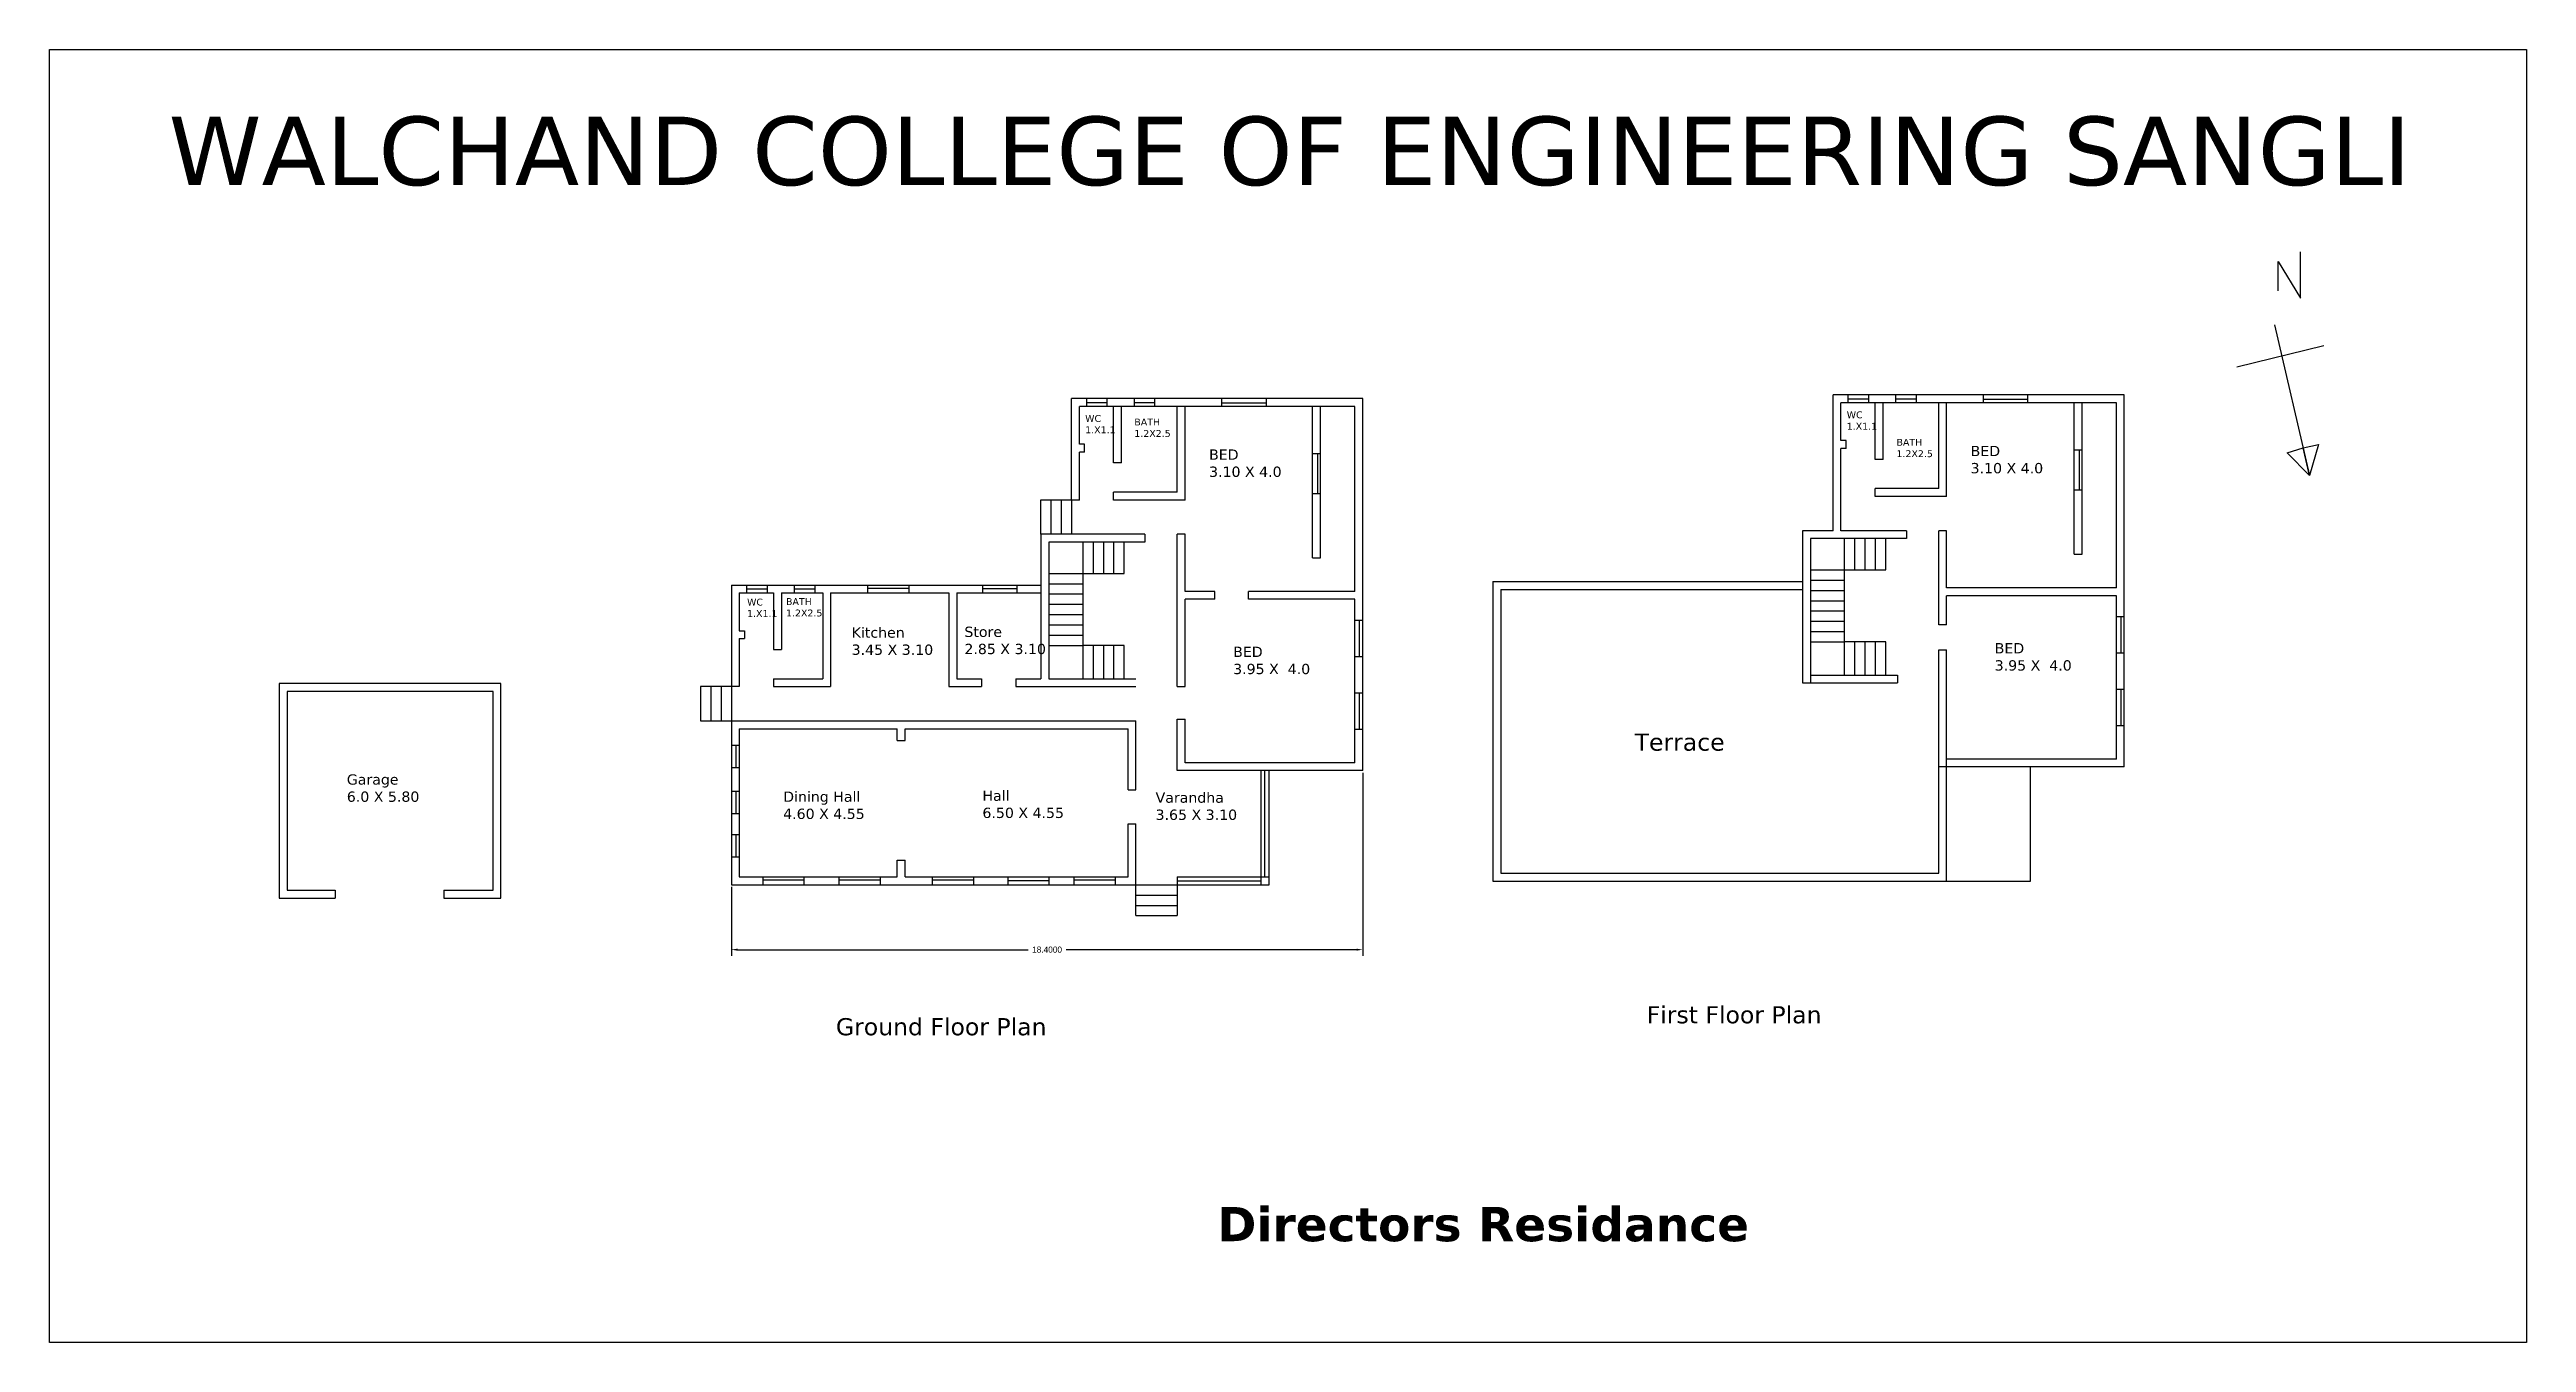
# Model space of a CAD drawing. Header units: inches. Extents: x 17.5 to 89.7, y 16.6 to 54.3.
import ezdxf

# ---------------------------------------------------------------- set-up
doc = ezdxf.new("R2010")
doc.units = ezdxf.units.IN
doc.header["$MEASUREMENT"] = 0
doc.dimstyles.get("Standard").update_dxf_attribs({"dimtxt": 0.18, "dimasz": 0.18, "dimexe": 0.18, "dimexo": 0.0625, "dimgap": 0.09, "dimtad": 0, "dimtih": 1, "dimtoh": 1, "dimdec": 4, "dimzin": 0, "dimdsep": 46, "dimtxsty": 'Standard', "dimcen": 0.09, "dimadec": 0, "dimazin": 0, "dimtfac": 1, "dimtdec": 4, "dimtofl": 0, "dimtmove": 0, "dimatfit": 3, "dimfxl": 1, "dimtolj": 1, "dimtzin": 0, "dimarcsym": 0})

# ---------------------------------------------------------------- blocks, each defined once
blk = doc.blocks.new('*D2')
at = {"color": 0, "lineweight": -2}
for p, q in [((55.745, 33.166), (55.745, 27.826)), ((37.345, 29.836), (37.345, 27.826)), ((37.525, 28.006), (45.99, 28.006)), ((55.565, 28.006), (47.1, 28.006))]:
    blk.add_line(p, q, dxfattribs=at)
at = {"color": 0}
for points in [[(37.525, 28.036), (37.525, 27.976), (37.345, 28.006)], [(55.565, 28.036), (55.565, 27.976), (55.745, 28.006)]]:
    blk.add_solid(points, dxfattribs=at)
at = {"layer": 'Defpoints', "color": 0}
for p in [(55.745, 33.228), (37.345, 29.898), (55.745, 28.006)]:
    blk.add_point(p, dxfattribs=at)
at = {"color": 0, "insert": (46.545, 28.006), "char_height": 0.18, "attachment_point": 5}
blk.add_mtext('\\A1;18.4000', dxfattribs=at)

msp = doc.modelspace()

# ---------------------------------------------------------------- linework, layer by layer
for p, q in [((82.42142, 47.22248), (82.42142, 48.078)), ((82.42142, 48.078), (83.07726, 47.00406)), ((83.07726, 47.00406), (83.07726, 48.35103)), ((83.07726, 47.00406), (83.07726, 47.00406)), ((83.07726, 47.00406), (83.07726, 47.00406)), ((82.32164, 46.22507), (83.34124, 41.82839)), ((81.22026, 44.99726), (83.75677, 45.6208)), ((55.7453, 44.07806), (47.25575, 44.07806)), ((47.25575, 41.11806), (47.25575, 44.07806)), ((47.69004, 44.07806), (47.69004, 43.84806)), ((48.29004, 44.07806), (48.29004, 43.84806)), ((49.07999, 44.07806), (49.07999, 43.84806)), ((49.67999, 44.07806), (49.67999, 43.84806)), ((51.63163, 44.07806), (51.63163, 43.84806)), ((52.92698, 44.07806), (52.92698, 43.84806)), ((55.7453, 33.22806), (55.7453, 44.07806)), ((77.94122, 44.18283), (69.45167, 44.18283)), ((69.45167, 40.22283), (69.45167, 44.18283)), ((69.88596, 44.18283), (69.88596, 43.95283)), ((69.88596, 44.06652), (70.48596, 44.06652)), ((70.48596, 44.18283), (70.48596, 43.95283)), ((71.2759, 44.18283), (71.2759, 43.95283)), ((71.2759, 44.06652), (71.8759, 44.06652)), ((71.8759, 44.18283), (71.8759, 43.95283)), ((73.82754, 44.18283), (73.82754, 43.95283)), ((73.82754, 44.06171), (75.1229, 44.06171)), ((75.1229, 44.18283), (75.1229, 43.95283)), ((77.94122, 33.33283), (77.94122, 44.18283)), ((55.5153, 43.84806), (47.48575, 43.84806)), ((47.48575, 42.74806), (47.48575, 43.84806)), ((47.69004, 43.96174), (48.29004, 43.96174)), ((48.48575, 42.19806), (48.48575, 43.84806)), ((48.71575, 42.19806), (48.71575, 43.84806)), ((49.07999, 43.96174), (49.67999, 43.96174)), ((50.3353, 41.34806), (50.3353, 43.84806)), ((50.5653, 41.11806), (50.5653, 43.84806)), ((51.63163, 43.95693), (52.92698, 43.95693)), ((54.2853, 39.43652), (54.2853, 43.84806)), ((54.5153, 39.43652), (54.5153, 43.84806)), ((55.5153, 38.45352), (55.5153, 43.84806)), ((77.71122, 43.95283), (69.68167, 43.95283)), ((69.68167, 42.85283), (69.68167, 43.95283)), ((70.68167, 42.30283), (70.68167, 43.95283)), ((70.91167, 42.30283), (70.91167, 43.95283)), ((72.53122, 41.45283), (72.53122, 43.95283)), ((72.76122, 41.22283), (72.76122, 43.95283)), ((76.48122, 39.5413), (76.48122, 43.95283)), ((76.71122, 39.5413), (76.71122, 43.95283)), ((77.71122, 38.5583), (77.71122, 43.95283)), ((47.63575, 42.74806), (47.48575, 42.74806)), ((47.63575, 42.51806), (47.63575, 42.74806)), ((69.83167, 42.85283), (69.68167, 42.85283)), ((69.83167, 42.62283), (69.68167, 42.62283)), ((69.68167, 40.22283), (69.68167, 42.62283)), ((69.83167, 42.62283), (69.83167, 42.85283)), ((82.69032, 42.49398), (83.15225, 42.64338)), ((83.15225, 42.64338), (83.59666, 42.73978)), ((83.34124, 41.82839), (83.15225, 42.64338)), ((83.59666, 42.73978), (83.34124, 41.82839)), ((47.63575, 42.51806), (47.48575, 42.51806)), ((47.48575, 41.11806), (47.48575, 42.51806)), ((48.71575, 42.19806), (48.48575, 42.19806)), ((54.2853, 42.47526), (54.5153, 42.47526)), ((54.42605, 42.47526), (54.42605, 41.30861)), ((70.91167, 42.30283), (70.68167, 42.30283)), ((76.48122, 42.58004), (76.71122, 42.58004)), ((76.62196, 42.58004), (76.62196, 41.41339)), ((83.34124, 41.82839), (82.69032, 42.49398)), ((50.3353, 41.34806), (48.48575, 41.34806)), ((48.48575, 41.11806), (48.48575, 41.34806)), ((54.2853, 41.30861), (54.5153, 41.30861)), ((72.53122, 41.45283), (70.68167, 41.45283)), ((70.68167, 41.22283), (70.68167, 41.45283)), ((72.76122, 41.22283), (70.68167, 41.22283)), ((76.48122, 41.41339), (76.71122, 41.41339)), ((47.25575, 41.11806), (46.35575, 41.11806)), ((46.35575, 41.11806), (46.35575, 40.11806)), ((46.65575, 41.11806), (46.65575, 40.11806)), ((46.95575, 41.11806), (46.95575, 40.11806)), ((47.48575, 41.11806), (47.25575, 41.11806)), ((47.25575, 41.11806), (47.25575, 40.11806)), ((50.5653, 41.11806), (48.48575, 41.11806)), ((49.39719, 40.11806), (46.35575, 40.11806)), ((46.3653, 40.11806), (46.3653, 35.90806)), ((46.5953, 39.88806), (46.5953, 35.90806)), ((49.39719, 39.88806), (46.5953, 39.88806)), ((47.5953, 35.90806), (47.5953, 39.88806)), ((47.8953, 38.97806), (47.8953, 39.88806)), ((48.1953, 38.97806), (48.1953, 39.88806)), ((48.4953, 38.97806), (48.4953, 39.88806)), ((48.7953, 38.97806), (48.7953, 39.88806)), ((49.39719, 40.11806), (49.39719, 39.88806)), ((50.3353, 35.67929), (50.3353, 40.11806)), ((50.5653, 40.11806), (50.3353, 40.11806)), ((50.5653, 38.45352), (50.5653, 40.11806)), ((68.56122, 40.22283), (68.56122, 35.78283)), ((69.45167, 40.22283), (68.56122, 40.22283)), ((68.79122, 39.99283), (68.79122, 35.78283)), ((71.59311, 39.99283), (68.79122, 39.99283)), ((71.59311, 40.22283), (69.68167, 40.22283)), ((69.79122, 36.01283), (69.79122, 39.99283)), ((70.09122, 39.08283), (70.09122, 39.99283)), ((70.39122, 39.08283), (70.39122, 39.99283)), ((70.69122, 39.08283), (70.69122, 39.99283)), ((70.99122, 39.08283), (70.99122, 39.99283)), ((71.59311, 40.22283), (71.59311, 39.99283)), ((72.53122, 37.48234), (72.53122, 40.22283)), ((72.76122, 40.22283), (72.53122, 40.22283)), ((72.76122, 38.5583), (72.76122, 40.22283)), ((54.2853, 39.43652), (54.5153, 39.43652)), ((68.79122, 39.08283), (70.99122, 39.08283)), ((76.48122, 39.5413), (76.71122, 39.5413)), ((37.3453, 38.63806), (46.3653, 38.63806)), ((37.3453, 38.63806), (37.3453, 29.89806)), ((37.5753, 38.40806), (38.5753, 38.40806)), ((37.5753, 38.40806), (37.5753, 37.30806)), ((37.78384, 38.63806), (37.78384, 38.40806)), ((37.78384, 38.52629), (38.38384, 38.52629)), ((38.38384, 38.63806), (38.38384, 38.40806)), ((38.5753, 38.40806), (38.5753, 36.75806)), ((38.8053, 38.40806), (40.0053, 38.40806)), ((38.8053, 38.40806), (38.8053, 36.75806)), ((39.17378, 38.63806), (39.17378, 38.40806)), ((39.17378, 38.52629), (39.77378, 38.52629)), ((39.77378, 38.63806), (39.77378, 38.40806)), ((40.0053, 38.40806), (40.0053, 35.90806)), ((40.2353, 38.40806), (43.6853, 38.40806)), ((40.2353, 38.40806), (40.2353, 35.67806)), ((41.31464, 38.63806), (41.31464, 38.40806)), ((41.31464, 38.55012), (42.51464, 38.55012)), ((42.51464, 38.63806), (42.51464, 38.40806)), ((43.6853, 38.40806), (43.6853, 35.67806)), ((43.9153, 38.40806), (46.3653, 38.40806)), ((43.9153, 38.40806), (43.9153, 35.90806)), ((44.6657, 38.63806), (44.6657, 38.40806)), ((45.66282, 38.52684), (44.6657, 38.52684)), ((45.66282, 38.63806), (45.66282, 38.40806)), ((46.5953, 38.97806), (48.7953, 38.97806)), ((46.5953, 38.67806), (47.5953, 38.67806)), ((46.5953, 38.37806), (47.5953, 38.37806)), ((51.4318, 38.45352), (50.5653, 38.45352)), ((51.4318, 38.22352), (51.4318, 38.45352)), ((55.5153, 38.45352), (52.41239, 38.45352)), ((52.41239, 38.22352), (52.41239, 38.45352)), ((59.54122, 38.74283), (68.56122, 38.74283)), ((59.54122, 38.74283), (59.54122, 30.00283)), ((59.77122, 38.51283), (68.56122, 38.51283)), ((59.77122, 38.51283), (59.77122, 30.23283)), ((68.79122, 38.78283), (69.79122, 38.78283)), ((68.79122, 38.48283), (69.79122, 38.48283)), ((77.71122, 38.5583), (72.76122, 38.5583)), ((72.76122, 37.48234), (72.76122, 38.3283)), ((77.71122, 38.3283), (72.76122, 38.3283)), ((77.71122, 33.56283), (77.71122, 38.3283)), ((46.5953, 38.07806), (47.5953, 38.07806)), ((46.5953, 37.77806), (47.5953, 37.77806)), ((50.5653, 35.67929), (50.5653, 38.22352)), ((51.4318, 38.22352), (50.5653, 38.22352)), ((55.5153, 38.22352), (52.41239, 38.22352)), ((55.5153, 33.45806), (55.5153, 38.22352)), ((55.5153, 37.61562), (55.7453, 37.61562)), ((55.64246, 37.61562), (55.64246, 36.55541)), ((68.79122, 38.18283), (69.79122, 38.18283)), ((68.79122, 37.88283), (69.79122, 37.88283)), ((68.79122, 37.58283), (69.79122, 37.58283)), ((77.71122, 37.7204), (77.94122, 37.7204)), ((77.83837, 37.7204), (77.83837, 36.66019)), ((37.5753, 37.30806), (37.7253, 37.30806)), ((37.5753, 37.07806), (37.7253, 37.07806)), ((37.5753, 37.07806), (37.5753, 35.67806)), ((37.7253, 37.30806), (37.7253, 37.07806)), ((46.5953, 37.47806), (47.5953, 37.47806)), ((46.5953, 37.17806), (47.5953, 37.17806)), ((46.5953, 36.87806), (47.5953, 36.87806)), ((47.5953, 35.90806), (47.5953, 36.87806)), ((48.7953, 36.87806), (47.5953, 36.87806)), ((47.8953, 35.90806), (47.8953, 36.87806)), ((48.1953, 35.90806), (48.1953, 36.87806)), ((48.4953, 35.90806), (48.4953, 36.87806)), ((48.7953, 35.90806), (48.7953, 36.87806)), ((68.79122, 37.28283), (69.79122, 37.28283)), ((68.79122, 36.98283), (69.79122, 36.98283)), ((69.79122, 36.01283), (69.79122, 36.98283)), ((70.99122, 36.98283), (69.79122, 36.98283)), ((70.09122, 36.01283), (70.09122, 36.98283)), ((70.39122, 36.01283), (70.39122, 36.98283)), ((70.69122, 36.01283), (70.69122, 36.98283)), ((70.99122, 36.01283), (70.99122, 36.98283)), ((72.76122, 37.48234), (72.53122, 37.48234)), ((38.5753, 36.75806), (38.8053, 36.75806)), ((55.5153, 36.55541), (55.7453, 36.55541)), ((72.53122, 30.23283), (72.53122, 36.75389)), ((72.53122, 36.75389), (72.76122, 36.75389)), ((72.76122, 30.00283), (72.76122, 36.75389)), ((77.71122, 36.66019), (77.94122, 36.66019)), ((30.6275, 35.76733), (24.1675, 35.76733)), ((24.1675, 35.76733), (24.1675, 29.50733)), ((30.3975, 35.53733), (24.3975, 35.53733)), ((24.3975, 35.53733), (24.3975, 29.73733)), ((30.3975, 29.73733), (30.3975, 35.53733)), ((30.6275, 29.50733), (30.6275, 35.76733)), ((36.4453, 35.67806), (36.4453, 34.67806)), ((37.5753, 35.67806), (36.4453, 35.67806)), ((36.7453, 35.67806), (36.7453, 34.67806)), ((37.0453, 35.67806), (37.0453, 34.67806)), ((38.5753, 35.90806), (40.0053, 35.90806)), ((38.5753, 35.90806), (38.5753, 35.67806)), ((38.5753, 35.67806), (40.2353, 35.67806)), ((43.6853, 35.67806), (44.63786, 35.67806)), ((43.9153, 35.90806), (44.63786, 35.90806)), ((44.63786, 35.90806), (44.63786, 35.67806)), ((45.63786, 35.90806), (46.3653, 35.90806)), ((45.63786, 35.90806), (45.63786, 35.67806)), ((45.63786, 35.67806), (49.1353, 35.67806)), ((46.5953, 35.90806), (49.1353, 35.90806)), ((50.3353, 35.67929), (50.5653, 35.67929)), ((55.5153, 35.49521), (55.7453, 35.49521)), ((55.64246, 35.49521), (55.64246, 34.43501)), ((68.56122, 35.78283), (71.33122, 35.78283)), ((68.79122, 36.01283), (71.33122, 36.01283)), ((71.33122, 36.01283), (71.33122, 35.78283)), ((77.71122, 35.59999), (77.94122, 35.59999)), ((77.83837, 35.59999), (77.83837, 34.53979)), ((36.4453, 34.67806), (49.1353, 34.67806)), ((49.1353, 32.67138), (49.1353, 34.67806)), ((50.3353, 33.22806), (50.3353, 34.72765)), ((50.3353, 34.72765), (50.5653, 34.72765)), ((50.5653, 33.45806), (50.5653, 34.72765)), ((37.3453, 33.97371), (37.5753, 33.97371)), ((37.47288, 33.97371), (37.47288, 33.32119)), ((37.5753, 34.44806), (42.1753, 34.44806)), ((37.5753, 34.44806), (37.5753, 30.12806)), ((42.1753, 34.10295), (42.1753, 34.44806)), ((42.1753, 34.10295), (42.4053, 34.10295)), ((42.4053, 34.44806), (48.9053, 34.44806)), ((42.4053, 34.10295), (42.4053, 34.44806)), ((48.9053, 32.67138), (48.9053, 34.44806)), ((55.5153, 34.43501), (55.7453, 34.43501)), ((77.71122, 34.53979), (77.94122, 34.53979)), ((37.3453, 33.32119), (37.5753, 33.32119)), ((55.7453, 33.22806), (50.3353, 33.22806)), ((55.5153, 33.45806), (50.5653, 33.45806)), ((52.7853, 29.89806), (52.7853, 33.22806)), ((52.89623, 30.12806), (52.89623, 33.22806)), ((53.0153, 29.89806), (53.0153, 33.22806)), ((53.0153, 29.89806), (53.0153, 33.22806)), ((77.94122, 33.33283), (72.53122, 33.33283)), ((77.71122, 33.56283), (72.76122, 33.56283)), ((75.21122, 30.00283), (75.21122, 33.33283)), ((75.21122, 30.00283), (75.21122, 33.33283)), ((37.3453, 32.62656), (37.5753, 32.62656)), ((37.47288, 32.62656), (37.47288, 31.97404)), ((48.9053, 32.67138), (49.1353, 32.67138)), ((37.3453, 31.97404), (37.5753, 31.97404)), ((37.3453, 31.36361), (37.5753, 31.36361)), ((37.47288, 31.36361), (37.47288, 30.71109)), ((48.9053, 30.12806), (48.9053, 31.67138)), ((48.9053, 31.67138), (49.1353, 31.67138)), ((49.1353, 28.99806), (49.1353, 31.67138)), ((37.3453, 30.71109), (37.5753, 30.71109)), ((42.1753, 30.12806), (42.1753, 30.61375)), ((42.1753, 30.61375), (42.4053, 30.61375)), ((42.4053, 30.12806), (42.4053, 30.61375)), ((24.3975, 29.73733), (25.79236, 29.73733)), ((25.79236, 29.73733), (25.79236, 29.50733)), ((28.96115, 29.73733), (30.3975, 29.73733)), ((28.96115, 29.73733), (28.96115, 29.50733)), ((37.3453, 29.89806), (49.1353, 29.89806)), ((37.5753, 30.12806), (42.1753, 30.12806)), ((38.25598, 30.12665), (38.25598, 29.89665)), ((38.25598, 30.03871), (39.45598, 30.03871)), ((39.45598, 30.12665), (39.45598, 29.89665)), ((40.47887, 30.12665), (40.47887, 29.89665)), ((40.47887, 30.03871), (41.67887, 30.03871)), ((41.67887, 30.12665), (41.67887, 29.89665)), ((42.4053, 30.12806), (48.9053, 30.12806)), ((43.2008, 30.12806), (43.2008, 29.89806)), ((43.2008, 30.04012), (44.4008, 30.04012)), ((44.4008, 30.12806), (44.4008, 29.89806)), ((45.39962, 30.11506), (45.39962, 29.88506)), ((45.39962, 30.02712), (46.59962, 30.02712)), ((46.59962, 30.11506), (46.59962, 29.88506)), ((47.32917, 30.12806), (47.32917, 29.89806)), ((47.32917, 30.04012), (48.52917, 30.04012)), ((48.52917, 30.12806), (48.52917, 29.89806)), ((49.1353, 29.89806), (50.3353, 29.89806)), ((50.3353, 30.12806), (53.0153, 30.12806)), ((50.3353, 30.12806), (50.3353, 28.99806)), ((50.3353, 30.01458), (52.7853, 30.01458)), ((50.3353, 29.89806), (53.0153, 29.89806)), ((59.54122, 30.00283), (71.33122, 30.00283)), ((59.77122, 30.23283), (72.53122, 30.23283)), ((71.33122, 30.00283), (72.53122, 30.00283)), ((72.53122, 30.00283), (75.21122, 30.00283)), ((24.1675, 29.50733), (25.79236, 29.50733)), ((28.96115, 29.50733), (30.6275, 29.50733)), ((49.1353, 29.59806), (50.3353, 29.59806)), ((49.1353, 29.29806), (50.3353, 29.29806)), ((49.1353, 28.99806), (50.3353, 28.99806))]:
    msp.add_line(p, q)
msp.add_lwpolyline([(17.4715, 54.25525), (89.6625, 54.25525), (89.6625, 16.55103), (17.4715, 16.55103)], close=True)

# ---------------------------------------------------------------- texts
at = {"attachment_point": 1}
for s, insert, char_height, width in [('{\\fVerdana|b0|i0|c0|p34;WALCHAND COLLEGE OF ENGINEERING SANGLI}', (20.93798, 52.30048), 2, 174.942963), ('{\\fVerdana|b0|i0|c0|p34;WC\\P1.X1.1}', (47.65558, 43.5977), 0.2, 2.8617712), ('{\\fVerdana|b0|i0|c0|p34;BATH\\P1.2X2.5}', (49.08767, 43.4919), 0.2, 2.8617712), ('{\\fVerdana|b0|i0|c0|p34;WC\\P1.X1.1}', (69.85149, 43.70248), 0.2, 2.8617712), ('{\\fVerdana|b0|i0|c0|p34;BED\\P3.10 X 4.0}', (51.26614, 42.59322), 0.3, 2.8617712), ('{\\fVerdana|b0|i0|c0|p34;BATH\\P1.2X2.5}', (71.3014, 42.90219), 0.2, 2.8617712), ('{\\fVerdana|b0|i0|c0|p34;BED\\P3.10 X 4.0}', (73.46205, 42.698), 0.3, 2.8617712), ('{\\fVerdana|b0|i0|c0|p34;WC\\P1.X1.1}', (37.80185, 38.24142), 0.2, 2.8617712), ('{\\fVerdana|b0|i0|c0|p34;BATH\\P1.2X2.5}', (38.93634, 38.25697), 0.2, 2.8617712), ('{\\fVerdana|b0|i0|c0|p34;Kitchen\\P3.45 X 3.10}', (40.84977, 37.40366), 0.3, 2.8617712), ('{\\fVerdana|b0|i0|c0|p34;Store\\P2.85 X 3.10}', (44.1355, 37.4249), 0.3, 2.8617712), ('{\\fVerdana|b0|i0|c0|p34;BED\\P3.95 X  4.0}', (51.96836, 36.84142), 0.3, 2.8617712), ('{\\fVerdana|b0|i0|c0|p34;BED\\P3.95 X  4.0}', (74.16427, 36.9462), 0.3, 2.8617712), ('{\\fVerdana|b0|i0|c0|p34;Terrace}', (63.66925, 34.30864), 0.5, 2.8617712), ('{\\fVerdana|b0|i0|c0|p34;Garage\\P6.0 X 5.80}', (26.13623, 33.11814), 0.3, 2.8617712), ('{\\fVerdana|b0|i0|c0|p34;Dining Hall\\P4.60 X 4.55}', (38.85388, 32.61766), 0.3, 2.8617712), ('{\\fVerdana|b0|i0|c0|p34;Hall\\P6.50 X 4.55}', (44.66135, 32.64631), 0.3, 2.8617712), ('{\\fVerdana|b0|i0|c0|p34;Varandha\\P3.65 X 3.10}', (49.708, 32.59074), 0.3, 2.8617712), ('{\\fVerdana|b0|i0|c0|p34;Ground Floor Plan}', (40.38995, 26.00952), 0.5, 7.0301893), ('{\\fVerdana|b0|i0|c0|p34;First Floor Plan}', (64.02223, 26.35829), 0.5, 7.0301893), ('{\\fVerdana|b1|i0|c0|p34;Directors Residance}', (51.50653, 20.50367), 1, 16.8627487)]:
    msp.add_mtext(s, dxfattribs=dict(at, insert=insert, char_height=char_height, width=width))

# ---------------------------------------------------------------- dimensions: what is measured, and where the dimension line sits
dim = msp.add_linear_dim(base=(55.7453, 28.00579), p1=(37.3453, 29.89806), p2=(55.7453, 33.22806), dimstyle='Standard')
dim.commit()
dim.dimension.update_dxf_attribs({"geometry": '*D2', "text_midpoint": (46.5453, 28.00579)})

doc.saveas('drawing.dxf')
